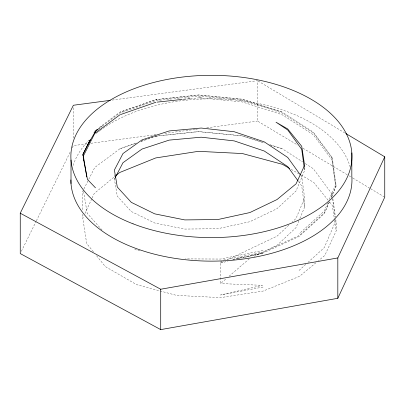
<?xml version="1.0" encoding="UTF-8"?>
<svg xmlns="http://www.w3.org/2000/svg" width="405" height="405" viewBox="0 0 405 405"><rect width="100%" height="100%" fill="white"/><g stroke="black" fill="none" stroke-linecap="round" stroke-linejoin="round"><path stroke-width="0.3" stroke-dasharray="2.02 1.52" d="M331.214 197.478L336.201 185.789L332.348 158.35L331.837 157.11L313.247 132.06L282.148 112.069L241.912 99.144L198.597 94.922L155.986 99.595L198.47 95.059L242.286 99.306L282.148 112.069M304.616 167.635L304.616 170.459L296.035 190.988L277.015 208.702L249.855 221.717L217.829 228.709L184.796 229.073L154.745 223.018L131.301 211.516L117.288 196.197L114.397 179.162L114.397 173.669M300.621 175.289L301.73 176.823L304.616 197.929L296.035 218.452L292.415 221.829M298.895 220.765L296.035 227.605L277.015 245.324L253.252 256.709M299.852 218.487L304.616 207.082L304.616 197.929M327.751 202.92L324.289 211.005L299.057 233.842M329.235 199.457L335.669 184.442L331.837 157.11M329.24 202.019L324.769 212.453L299.437 235.376L263.255 252.037L223.064 260.172M331.229 197.382L336.201 185.789M329.235 202.1L324.289 213.648L299.057 236.485L263.032 253.084L237.816 258.977M93.418 251.834L86.665 243.476L82.817 218.072L83.881 215.784M84.944 213.491L91.854 198.597M92.122 198.025L94.249 193.443L114.22 176.975M335.76 219.292L336.201 222.411L336.201 230.87L324.769 255.504L318.436 260.724M21.364 251.308L36.106 221.358M36.379 220.791L70.313 151.845M72.262 147.886L73.371 145.628L87.151 143.79M93.874 132.582L94.73 130.891M83.916 188.882L88.467 179.886M88.751 179.324L94.73 167.513L119.956 148.746L136.414 143.011M114.397 179.162L114.969 178.068M288.79 225.2L277.015 236.166L227.347 259.782M299.057 270.459L306.069 264.116M307.937 262.425L324.289 247.622L335.669 221.059L335.497 219.819M223.403 261.635L220.593 262.961L220.593 283.561L226.729 278.27M229.088 276.235L249.384 258.744M315.996 262.734L299.437 276.392L263.255 291.018L220.593 297.619L176.59 295.397L136.561 284.619L105.33 266.586L96.593 255.768M99.271 127.514L119.956 112.124L156.598 99.387L119.956 112.124M102.354 126.051L119.581 113.228L155.763 100.637L198.425 96.071L242.423 100.329L282.452 113.142L313.683 133.204L332.348 158.35M119.956 148.746L135.321 143.405M141.218 141.35L156.598 136.004L198.597 131.544L241.912 135.766L263.402 142.661M141.163 141.365L156.598 136.004M220.593 262.961L227.974 261.255M232.89 259.413L263.032 253.084M232.895 259.433L262.415 253.292M263.032 250.437L220.548 259.048L185.495 258.901M263.032 287.059L220.593 295.002L262.415 285.333L220.593 283.561M112.205 100.081L257.509 80.681L257.509 121.049L297.574 145.02M90.907 143.289L156.047 134.592M164.815 133.422L194.876 129.408M195.504 129.327L197.382 129.073M206.778 127.823L257.509 121.049M190.35 98.567L199.721 97.823M155.986 136.217L198.47 131.676L242.286 135.923L264.298 142.975M202.227 98.066L242.286 101.949L282.148 114.711L313.247 134.703L331.837 159.752L335.669 187.085M139.933 250.837L136.865 250.168L133.534 248.462M270.57 144.96L282.148 148.691L302.707 161.904M269.654 144.691L282.148 148.691M291.22 169.386L298.89 173.816M301.082 175.081L313.683 182.356L329.174 201.533M258.051 81.005L344.68 132.84M302.991 148.26L348.472 175.476M349.014 175.8L352.264 177.744M352.806 178.068L370.13 188.436M370.671 188.76L384.75 197.179M305.34 163.6L313.247 168.682L331.837 193.732L332.525 196.217M102.05 230.05L87.176 213.268L83.344 190.006L82.817 191.302L82.817 211.223M329.569 202.029L332.348 205.472L334.51 219.718M298.409 181.384L301.73 185.976L304.616 207.082M334.601 220.34L336.201 230.87M332.875 198.713L335.411 216.797M331.837 193.732L332.186 196.212M332.535 198.698L335.148 217.333M304.276 167.979L304.616 170.459M82.817 214.336L82.817 218.072M73.371 107.786L73.371 139.32M73.143 165.442A140.55 81.147 0 0 1 89.227 139.892M96.324 133.417A140.55 81.147 0 0 1 97.772 132.248M98.238 131.883A140.55 81.147 0 0 1 99.655 130.79M100.131 130.43A140.55 81.147 0 0 1 245.764 101.306A140.55 81.147 0 0 1 350.097 166.799M221.824 261.736L220.593 261.994L221.824 261.736"/><path stroke-width="0.61" d="M110.327 100.329L73.371 105.259L20.25 213.202L20.25 253.57L160.714 329.609L337.821 298.303L337.821 257.939L384.75 156.816L345.764 133.488M337.821 298.303L384.75 197.179L384.75 156.816M89.885 140.459L83.02 154.183L83.779 160.522L87.475 179.45L95.469 187.809M90.345 139.801L82.817 154.68L83.01 155.849M87.89 144.398L95.762 130.835M115.258 177.517L122.978 162.709L141.998 149.06L169.158 140.115L201.189 137.194L234.217 140.899L264.268 151.019L287.717 166.592L298.039 180.878M94.638 133.058L96.643 130.187L97.286 129.797L96.456 130.116M116.169 175.365L119.581 172.555L155.763 157.93L198.425 151.328L242.423 153.551L282.452 164.329L289.575 168.44M95.261 131.331L99.822 127.934M100.835 127.18L101.847 126.426M119.956 114.767L94.73 133.534L83.344 156.026L86.791 176.955M120.548 114.564L155.986 102.237M20.25 213.202L160.714 289.241L337.821 257.939M96.041 130.278L96.643 130.187M157.236 102.106L182.225 99.433M183.475 99.301L185.976 99.033M187.849 98.835L189.722 98.633M199.721 97.823L201.599 98.005M300.252 174.783L287.717 157.439L264.268 141.866L234.217 131.741L201.189 128.041L169.158 130.957L141.998 139.907L122.978 153.551L114.397 170.009L117.288 187.044L131.301 202.358L154.745 213.86L184.796 219.915L217.829 219.55L249.855 212.564L277.015 199.549L296.035 183.865L304.616 165.377L301.73 146.306L287.717 128.957L275.992 122.189L287.717 129.975L301.73 149.359L304.19 167.356M83.202 157.019L83.779 160.522M351.829 152.877L351.829 176.413A140.55 81.147 0 0 1 214.468 261.119A140.55 81.147 0 0 1 70.87 179.931M160.714 289.241L160.714 329.609M71.007 160.036L71.007 183.571M133.027 223.808A140.55 81.147 0 0 0 351.641 161.975A140.55 81.147 0 0 0 149.582 83.587A140.55 81.147 0 0 0 133.027 223.808"/></g></svg>
